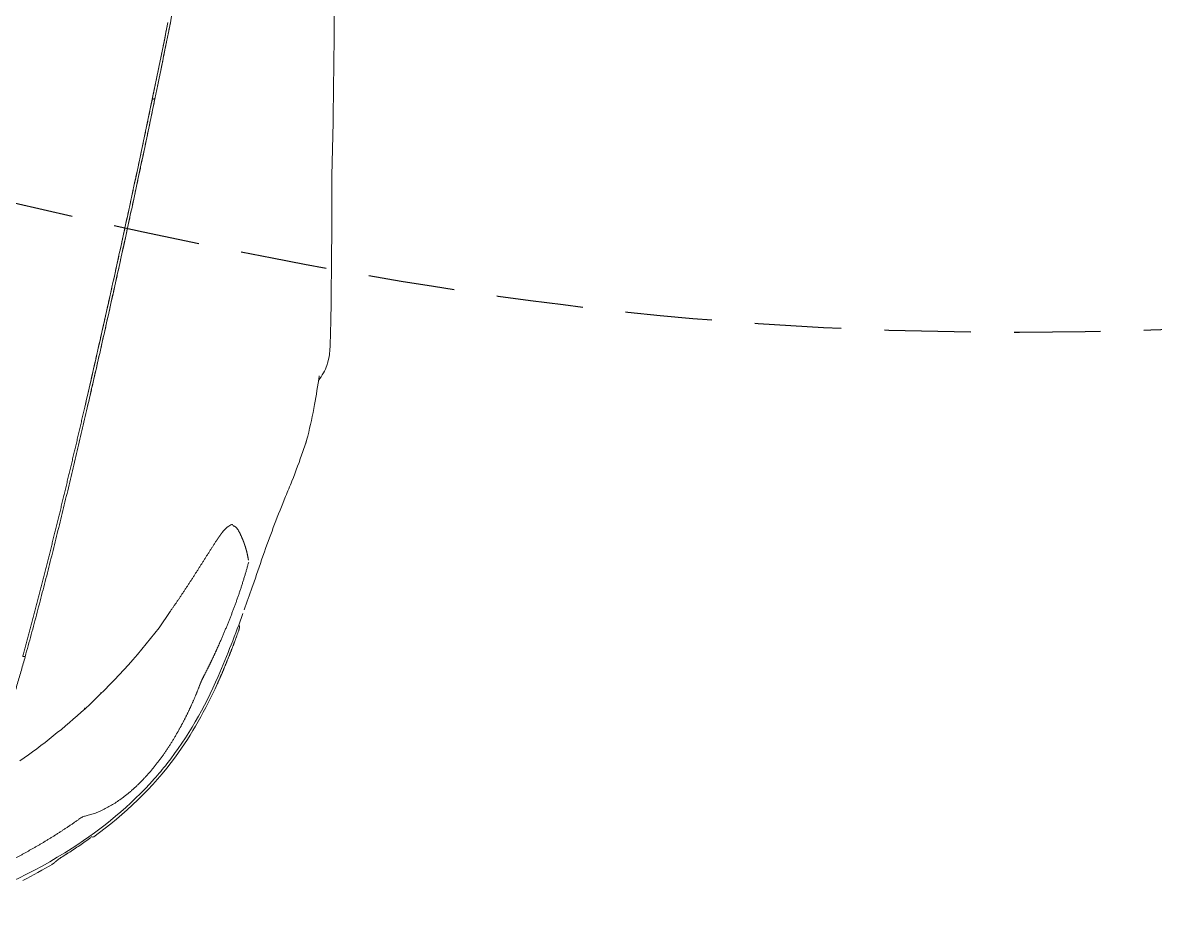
# Model space of a CAD drawing. Extents: x -1439 to 34962, y -872 to 8330.
# Drawn here: x 5534.8 to 5665.8, y 3298.1 to 3402.5 of the extents above; entities that cross this region are included whole.
import ezdxf

# ---------------------------------------------------------------- set-up
doc = ezdxf.new("R2010")
doc.units = 0
doc.linetypes.add('HIDDEN', pattern=[0.375, 0.25, -0.125])
doc.layers.get('0').update_dxf_attribs({"color": 9, "lineweight": 9})
doc.layers.add('04', color=9, linetype='Continuous', lineweight=9)
doc.layers.add('E-KABLO', color=7, linetype='Continuous', lineweight=30)

# ---------------------------------------------------------------- blocks, each defined once
blk = doc.blocks.new('p-araba-passat')
for points in [[(0.3993, -0.701), (0.3806, -0.6883)], [(0.37, -0.7777), (0.3713, -0.7783)], [(0.4985, -0.774), (0.5002, -0.7732)], [(0.4294, -0.7967), (0.4275, -0.7961)], [(0.4634, -0.8084), (0.4683, -0.8101)], [(0.5846, -0.8546), (0.5935, -0.8578)], [(0.9039, -0.8883), (0.9649, -0.8895)]]:
    blk.add_lwpolyline(points)
at = {"flags": 128}
for points in [[(0.3156, -0.7556), (0.329, -0.7615), (0.3291, -0.7615)], [(0.5954, -0.8584), (0.5987, -0.8593), (0.6022, -0.8602)]]:
    blk.add_lwpolyline(points, dxfattribs=at)
for points, knots in [([(0.0365, -0.3796), (0.0376, -0.3836), (0.0392, -0.3893), (0.0417, -0.3979), (0.0454, -0.4102), (0.0504, -0.4259), (0.0722, -0.4889), (0.1135, -0.5801), (0.1797, -0.6611), (0.2474, -0.718), (0.2885, -0.7409), (0.3243, -0.7566)], [0, 0, 0, 0, 0.031056, 0.036146, 0.054541, 0.110865, 0.137189, 0.46648, 0.71732, 0.763476, 1, 1, 1, 1]), ([(0.2004, -0.4855), (0.2048, -0.4872), (0.2136, -0.4908), (0.2275, -0.4959), (0.2416, -0.5009), (0.256, -0.5058), (0.2708, -0.5107), (0.2857, -0.5154), (0.3008, -0.5201), (0.3162, -0.5246), (0.3316, -0.5291), (0.342, -0.532), (0.3471, -0.5335)], [0, 0, 0, 0, 0.09999, 0.199951, 0.299934, 0.39995, 0.499986, 0.600017, 0.70003, 0.800021, 0.900005, 1, 1, 1, 1]), ([(0.3471, -0.5335), (0.3557, -0.5358), (0.3727, -0.5405), (0.3985, -0.5474), (0.4245, -0.5542), (0.4506, -0.5609), (0.4767, -0.5674), (0.503, -0.5739), (0.5293, -0.5803), (0.5557, -0.5867), (0.5821, -0.5929), (0.6085, -0.5991), (0.6262, -0.6032), (0.635, -0.6053)], [0, 0, 0, 0, 0.090907, 0.181816, 0.272725, 0.363634, 0.454543, 0.545452, 0.636362, 0.727271, 0.81818, 0.90909, 1, 1, 1, 1]), ([(0.1157, -0.5763), (0.1151, -0.5754), (0.114, -0.5735), (0.1127, -0.5718), (0.112, -0.571)], [0, 0, 0, 0, 0.500757, 1, 1, 1, 1]), ([(0.1379, -0.6094), (0.1349, -0.6052), (0.1288, -0.5966), (0.1231, -0.5878), (0.1202, -0.5834)], [0, 0, 0, 0, 0.499973, 1, 1, 1, 1]), ([(0.1592, -0.5957), (0.1602, -0.5971), (0.1621, -0.5999), (0.1628, -0.6026), (0.1631, -0.6039)], [0, 0, 0, 0, 0.510982, 1, 1, 1, 1]), ([(0.9921, -0.6805), (0.9623, -0.6742), (0.9026, -0.6618), (0.8134, -0.6424), (0.7243, -0.6227), (0.6652, -0.6092), (0.6356, -0.6024)], [0, 0, 0, 0, 0.249996, 0.50001, 0.750014, 1, 1, 1, 1]), ([(0.1388, -0.6128), (0.1648, -0.6486), (0.2185, -0.7048), (0.2861, -0.7423), (0.3156, -0.7556)], [0, 0, 0, 0, 0.577413, 1, 1, 1, 1]), ([(0.1631, -0.6039), (0.1636, -0.6056), (0.1644, -0.6092), (0.1663, -0.6148), (0.1686, -0.6204), (0.1714, -0.6261), (0.1745, -0.6318), (0.1779, -0.6374), (0.1817, -0.643), (0.1844, -0.6466), (0.1857, -0.6484)], [0, 0, 0, 0, 0.125021, 0.250003, 0.374973, 0.49995, 0.624948, 0.749968, 0.874999, 1, 1, 1, 1]), ([(0.635, -0.6053), (0.6548, -0.6098), (0.6943, -0.6189), (0.7537, -0.6322), (0.8132, -0.6454), (0.8728, -0.6583), (0.9325, -0.671), (0.9723, -0.6793), (0.9923, -0.6835)], [0, 0, 0, 0, 0.166658, 0.333325, 0.499995, 0.66667, 0.833342, 1, 1, 1, 1]), ([(1.0806, -0.6985), (1.0658, -0.6956), (1.0363, -0.6896), (1.0068, -0.6835), (0.9921, -0.6805)], [0, 0, 0, 0, 0.5, 1, 1, 1, 1]), ([(0.9923, -0.6835), (1.0069, -0.6865), (1.0363, -0.6925), (1.0656, -0.6985), (1.0803, -0.7014)], [0, 0, 0, 0, 0.50005, 1, 1, 1, 1]), ([(1.0803, -0.7014), (1.0942, -0.7042), (1.1221, -0.7097), (1.1639, -0.7177), (1.1918, -0.7224), (1.2057, -0.7247)], [0, 0, 0, 0, 0.333467, 0.666817, 1, 1, 1, 1]), ([(0.314, -0.7352), (0.3151, -0.7357), (0.3176, -0.7366), (0.3216, -0.7384), (0.3244, -0.7399), (0.3258, -0.7406)], [0, 0, 0, 0, 0.29853, 0.648623, 1, 1, 1, 1]), ([(0.4983, -0.7691), (0.4979, -0.7685), (0.497, -0.7672), (0.4953, -0.7653), (0.4933, -0.7634), (0.4919, -0.7622), (0.4912, -0.7616)], [0, 0, 0, 0, 0.255303, 0.507877, 0.756305, 1, 1, 1, 1]), ([(0.5002, -0.7732), (0.5, -0.7726), (0.4997, -0.7713), (0.4988, -0.7698), (0.4983, -0.7691)], [0, 0, 0, 0, 0.50004, 1, 1, 1, 1]), ([(0.3782, -0.7806), (0.3779, -0.7806), (0.3774, -0.7805), (0.3769, -0.7803), (0.3767, -0.7802)], [0, 0, 0, 0, 0.639032, 1, 1, 1, 1]), ([(0.4979, -0.7758), (0.4975, -0.7764), (0.4966, -0.7776), (0.4948, -0.779), (0.4928, -0.7803), (0.4914, -0.7811), (0.4907, -0.7814)], [0, 0, 0, 0, 0.249922, 0.49992, 0.749952, 1, 1, 1, 1]), ([(0.4985, -0.774), (0.4984, -0.7743), (0.4983, -0.775), (0.498, -0.7755), (0.4979, -0.7758)], [0, 0, 0, 0, 0.499708, 1, 1, 1, 1]), ([(0.4683, -0.8101), (0.49, -0.8178), (0.5171, -0.8282), (0.5444, -0.8396), (0.5501, -0.8419)], [0, 0, 0, 0, 0.780381, 1, 1, 1, 1]), ([(0.6667, -0.8727), (0.6721, -0.877), (0.6849, -0.8836), (0.6985, -0.8856), (0.7073, -0.8862), (0.7319, -0.887), (0.7993, -0.8878), (0.8647, -0.8882), (0.9039, -0.8883)], [0, 0, 0, 0, 0.055066, 0.1081, 0.166336, 0.422635, 0.673181, 1, 1, 1, 1])]:
    blk.add_open_spline(points, degree=3, knots=knots)
for points, degree in [([(0.1592, -0.5957), (0.143, -0.5729), (0.1282, -0.5491), (0.1147, -0.5247), (0.1024, -0.4999), (0.0915, -0.4743)], 5), ([(0.0885, -0.5309), (0.0945, -0.5426), (0.1008, -0.5541), (0.1074, -0.5654)], 3), ([(0.2266, -0.5274), (0.245, -0.5537), (0.2652, -0.5789), (0.287, -0.6027)], 3), ([(0.3478, -0.5306), (0.3477, -0.5311), (0.3475, -0.5317), (0.3474, -0.5323), (0.3473, -0.5329), (0.3471, -0.5335)], 5), ([(0.3478, -0.5306), (0.3476, -0.5313), (0.3475, -0.532), (0.3473, -0.5327), (0.3471, -0.5335)], 4), ([(0.3478, -0.5306), (0.3946, -0.5436), (0.4423, -0.556), (0.4903, -0.568), (0.5386, -0.5797), (0.587, -0.5911), (0.6356, -0.6024)], 6), ([(0.1073, -0.5651), (0.1072, -0.5648), (0.107, -0.5646), (0.1069, -0.5644)], 3), ([(0.1071, -0.5647), (0.1071, -0.5647), (0.1071, -0.5648), (0.1072, -0.5649), (0.1072, -0.565), (0.1073, -0.5651)], 5), ([(0.1073, -0.5651), (0.1074, -0.5652), (0.1075, -0.5654), (0.1076, -0.5655), (0.1077, -0.5657), (0.1078, -0.5658)], 5), ([(0.1078, -0.5658), (0.1077, -0.5657), (0.1076, -0.5655), (0.1075, -0.5654), (0.1074, -0.5652), (0.1073, -0.5651)], 5), ([(0.1073, -0.5651), (0.1076, -0.5656), (0.1079, -0.5662), (0.1085, -0.5669), (0.1093, -0.5678), (0.1102, -0.5687), (0.1111, -0.5698), (0.112, -0.571)], 7), ([(0.1073, -0.5651), (0.1073, -0.5651), (0.1073, -0.5651), (0.1073, -0.5651)], 3), ([(0.112, -0.571), (0.1128, -0.572), (0.1136, -0.573), (0.1143, -0.5741), (0.115, -0.5752), (0.1157, -0.5763)], 5), ([(0.1202, -0.5834), (0.1187, -0.581), (0.1172, -0.5787), (0.1157, -0.5763)], 3), ([(0.1157, -0.5763), (0.1166, -0.5777), (0.1175, -0.5791), (0.1184, -0.5806), (0.1193, -0.582), (0.1202, -0.5834)], 5), ([(0.2875, -0.6021), (0.287, -0.6025), (0.2869, -0.6028), (0.2869, -0.6028), (0.2872, -0.6026), (0.2876, -0.6022)], 5), ([(0.6356, -0.6024), (0.6862, -0.6141), (0.737, -0.6256), (0.7879, -0.6369), (0.8388, -0.6481), (0.8898, -0.6591), (0.9409, -0.6699), (0.9921, -0.6805)], 7), ([(0.1388, -0.6108), (0.1384, -0.6115), (0.1384, -0.6123), (0.1388, -0.6128)], 3), ([(0.1393, -0.6103), (0.1391, -0.6104), (0.1389, -0.6106), (0.1388, -0.6108)], 3), ([(0.287, -0.6027), (0.3156, -0.6338), (0.3469, -0.6626), (0.3806, -0.6883)], 3), ([(0.635, -0.6053), (0.6858, -0.617), (0.7366, -0.6286), (0.7876, -0.6399), (0.8387, -0.6511), (0.8898, -0.6621), (0.941, -0.6729), (0.9923, -0.6835)], 7), ([(0.3055, -0.6211), (0.3055, -0.6211), (0.3055, -0.6211), (0.3055, -0.6211), (0.3055, -0.6211), (0.3055, -0.6211)], 5), ([(0.3055, -0.6211), (0.3055, -0.6211), (0.3055, -0.6211), (0.3055, -0.6211), (0.3055, -0.6211), (0.3056, -0.6211)], 5), ([(0.1857, -0.6484), (0.1951, -0.6606), (0.206, -0.6719), (0.2177, -0.6821), (0.23, -0.6913), (0.2426, -0.6996), (0.2554, -0.7072)], 6), ([(0.9921, -0.6805), (0.9922, -0.6813), (0.9922, -0.682), (0.9923, -0.6828), (0.9923, -0.6835)], 4), ([(0.9921, -0.6805), (1.0046, -0.6831), (1.0172, -0.6857), (1.0298, -0.6883), (1.0425, -0.6909), (1.0552, -0.6934), (1.0679, -0.696), (1.0806, -0.6985)], 7), ([(0.9923, -0.6835), (1.0047, -0.6861), (1.0173, -0.6886), (1.0298, -0.6912), (1.0424, -0.6938), (1.055, -0.6963), (1.0677, -0.6989), (1.0803, -0.7014)], 7), ([(0.2554, -0.7072), (0.2649, -0.7128), (0.2746, -0.718), (0.2844, -0.7229), (0.2942, -0.7274), (0.3045, -0.7317), (0.314, -0.7352)], 6), ([(0.4814, -0.7547), (0.4697, -0.747), (0.4577, -0.7397), (0.4459, -0.7321), (0.434, -0.7246), (0.4223, -0.7169), (0.4106, -0.7091), (0.3993, -0.701)], 7), ([(0.3258, -0.7406), (0.3234, -0.7394), (0.3207, -0.738), (0.3179, -0.7367), (0.3159, -0.736), (0.314, -0.7352)], 5), ([(0.3258, -0.7406), (0.3331, -0.7444), (0.3404, -0.7481), (0.348, -0.7516), (0.3555, -0.7551), (0.3629, -0.7583)], 5), ([(0.3158, -0.7554), (0.3157, -0.7555), (0.3156, -0.7556), (0.3156, -0.7556)], 3), ([(0.3156, -0.7556), (0.3245, -0.7596), (0.3334, -0.7635), (0.3425, -0.7672), (0.3515, -0.7708), (0.3606, -0.7743), (0.3698, -0.7777)], 6), ([(0.3243, -0.7566), (0.3485, -0.7672), (0.374, -0.7769), (0.397, -0.7852)], 3), ([(0.3629, -0.7583), (0.3782, -0.7651), (0.3936, -0.7714), (0.409, -0.7774), (0.4248, -0.7828), (0.4407, -0.7876), (0.4567, -0.792)], 6), ([(0.4912, -0.7616), (0.4898, -0.7606), (0.4884, -0.7595), (0.487, -0.7585), (0.4856, -0.7576), (0.4842, -0.7566), (0.4828, -0.7557), (0.4814, -0.7547)], 7), ([(0.4983, -0.7691), (0.4976, -0.768), (0.4968, -0.7669), (0.4958, -0.7658), (0.4947, -0.7647), (0.4936, -0.7636), (0.4924, -0.7626), (0.4912, -0.7616)], 7), ([(0.3712, -0.7782), (0.3735, -0.7791), (0.3753, -0.7798), (0.3773, -0.7804)], 3), ([(0.3759, -0.7799), (0.3759, -0.7799), (0.3759, -0.7799), (0.3759, -0.7799), (0.3759, -0.7799), (0.3759, -0.7799), (0.3759, -0.7799)], 6), ([(0.376, -0.7799), (0.376, -0.7799), (0.376, -0.7799), (0.376, -0.7799)], 3), ([(0.3835, -0.7806), (0.383, -0.7812), (0.3824, -0.7817), (0.3811, -0.7814), (0.3795, -0.781), (0.3782, -0.7806)], 5), ([(0.4587, -0.7917), (0.4632, -0.791), (0.4677, -0.7901), (0.4723, -0.7889), (0.4768, -0.7875), (0.4813, -0.7858), (0.4858, -0.7839), (0.4902, -0.7817)], 7), ([(0.4902, -0.7817), (0.4904, -0.7816), (0.4905, -0.7815), (0.4907, -0.7814)], 3), ([(0.4907, -0.7814), (0.4905, -0.7815), (0.4904, -0.7816), (0.4902, -0.7817)], 3), ([(0.4985, -0.774), (0.4985, -0.7743), (0.4984, -0.7745), (0.4983, -0.7748), (0.4982, -0.7751), (0.4981, -0.7753), (0.498, -0.7756), (0.4979, -0.7758)], 7), ([(0.4014, -0.7868), (0.4105, -0.7901), (0.4187, -0.793), (0.4275, -0.7961)], 3), ([(0.4634, -0.8084), (0.452, -0.8045), (0.4407, -0.8007), (0.4294, -0.7967)], 3), ([(0.4633, -0.8083), (0.4633, -0.8084), (0.4633, -0.8084), (0.4634, -0.8084)], 3), ([(0.4633, -0.8083), (0.4633, -0.8083), (0.4633, -0.8084), (0.4633, -0.8084), (0.4633, -0.8084), (0.4634, -0.8084)], 5), ([(0.5501, -0.8419), (0.5618, -0.8466), (0.5733, -0.8508), (0.5846, -0.8546)], 3), ([(0.5598, -0.8452), (0.5599, -0.8453), (0.5599, -0.8453), (0.5599, -0.8453), (0.56, -0.8454), (0.56, -0.8454)], 5), ([(0.5598, -0.8452), (0.5599, -0.8453), (0.5599, -0.8453), (0.5599, -0.8453), (0.56, -0.8454), (0.56, -0.8454)], 5), ([(0.5935, -0.8578), (0.5934, -0.8577), (0.5934, -0.8577), (0.5933, -0.8576), (0.5932, -0.8575), (0.5932, -0.8574)], 5), ([(0.5933, -0.8576), (0.5933, -0.8577), (0.5934, -0.8577), (0.5934, -0.8577), (0.5935, -0.8578), (0.5935, -0.8578)], 5), ([(0.5935, -0.8578), (0.5942, -0.858), (0.5948, -0.8582), (0.5954, -0.8584), (0.596, -0.8585), (0.5967, -0.8587)], 5), ([(0.5935, -0.8578), (0.5942, -0.858), (0.5948, -0.8582), (0.5954, -0.8584), (0.596, -0.8585), (0.5967, -0.8587)], 5), ([(0.6023, -0.8602), (0.6144, -0.8633), (0.6265, -0.8659), (0.6387, -0.8681)], 3), ([(0.6387, -0.8681), (0.6494, -0.8701), (0.6607, -0.8719), (0.672, -0.8735)], 3), ([(0.9649, -0.8895), (1.0463, -0.8909), (1.1281, -0.8914), (1.1947, -0.8908)], 3), ([(0.9649, -0.8895), (0.9649, -0.8895), (0.9649, -0.8896), (0.9649, -0.8896), (0.9649, -0.8896)], 4), ([(0.9649, -0.8895), (0.9649, -0.8896), (0.9649, -0.8896), (0.9649, -0.8896)], 3)]:
    blk.add_open_spline(points, degree=degree)

msp = doc.modelspace()

# ---------------------------------------------------------------- linework, layer by layer
at = {"layer": 'E-KABLO', "color": 6, "linetype": 'HIDDEN', "ltscale": 40}
msp.add_spline([(5852.04, 3395.34), (5608.53, 3368.57), (5489.15, 3392.58)], degree=3, dxfattribs=at)

# ---------------------------------------------------------------- block references
at = {"layer": '04', "xscale": 100, "yscale": 100, "zscale": 100, "rotation": 90}
msp.add_blockref('p-araba-passat', (5481.75, 3294.42), dxfattribs=at)

doc.saveas('drawing.dxf')
